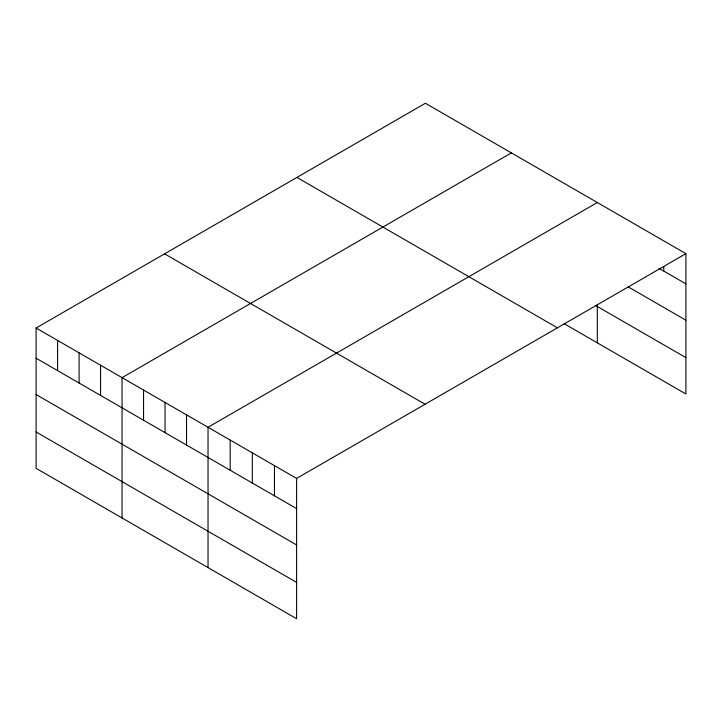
<?xml version="1.0" encoding="UTF-8"?>
<svg xmlns="http://www.w3.org/2000/svg" width="722" height="722" viewBox="0 0 722 722"><rect width="100%" height="100%" fill="white"/><g stroke="black" fill="none" stroke-linecap="round" stroke-linejoin="round"><path stroke-width="1.08" d="M685.9 253.657L296.607 478.415L296.607 618.745L36.1 468.343L36.1 328.014L425.393 103.255L685.9 253.657L685.9 393.986L564.117 323.673M511.366 152.893L122.063 377.651L122.063 517.972M597.329 202.521L208.035 427.28L208.035 567.609M658.942 268.277L685.9 283.845M628.14 286.842L685.9 320.189M595.37 305.37L685.9 357.634M296.932 177.431L557.429 327.833M164.571 253.846L425.068 404.248M36.1 328.014L296.607 478.415M36.1 358.202L296.607 508.604M36.1 394.546L296.607 544.948M36.1 431.991L296.607 582.392M663.753 266.589L663.753 271.057M597.329 304.296L597.329 342.851M274.459 465.636L274.459 495.815M252.321 452.847L252.321 483.036M230.174 440.068L230.174 470.248M186.538 414.87L186.538 445.059M165.049 402.461L165.049 432.649M143.561 390.06L143.561 420.24M100.575 365.242L100.575 395.421M79.086 352.832L79.086 383.021M57.589 340.423L57.589 370.612"/></g></svg>
